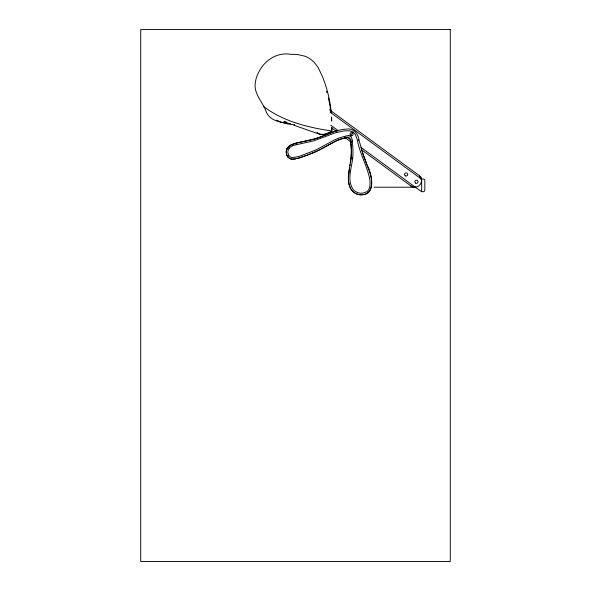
<?xml version="1.0" encoding="UTF-8"?>
<svg xmlns="http://www.w3.org/2000/svg" width="591" height="591" viewBox="0 0 591 591"><rect width="100%" height="100%" fill="white"/><g stroke="black" fill="none" stroke-linecap="round" stroke-linejoin="round"><path stroke-width="0.89" d="M316.791 132.864C320.492 135.605 325.464 134.32 329.246 132.443A27.282 27.282 0 0 0 331.758 131.039L331.854 127.361M348.431 177.507L349.517 168.184M350.832 160.176L351.379 150.823L350.662 140.71M351.039 144.544A76.121 76.121 0 0 1 351.12 157.989L349.82 165.672M350.463 162.798L350.729 161.018M350.16 164.579C348.55 172.299 346.939 180.898 350.485 188.33A12.559 12.559 0 0 0 354.474 192.762L355.383 193.331M350.145 135.937L353.034 132.34M287.396 156.187L288.74 155.359L287.883 152.707A6.531 6.531 0 0 1 288.674 149.087L289.184 148.297L287.928 147.344L287.285 148.319A8.097 8.097 0 0 0 286.31 152.825L286.642 154.561A7.262 7.262 0 0 0 287.389 156.194L288.105 157.162A5.917 5.917 0 0 0 290.735 158.905L293.853 159.252M321.43 148.925L335.163 141.367M320.448 149.457L308.258 154.835M292.449 145.829L295.249 144.965M307.667 155.101L296.963 158.602M336.102 130.862L323.742 135.834A94.686 94.686 0 0 1 308.731 140.503M364.152 194.55C372.204 193.028 372.493 183.262 370.978 176.886A41.34 41.34 0 0 0 370.254 173.85L361.559 149.774M351.091 157.982L352.657 158.129C351.682 168.391 346.525 180.595 353.462 189.829A9.271 9.271 0 0 0 354.548 190.841A11.48 11.48 0 0 0 362.239 193.235L366.789 191.809A6.678 6.678 0 0 0 367.476 191.248C370.572 188.108 370.239 183.188 369.767 179.162C367.092 165.835 359.889 153.867 357.437 140.422L358.959 140.008L363.258 154.997A91.088 91.088 0 0 0 364.388 158.152L366.871 164.372M298.071 142.653L291.555 144.596L287.92 147.344A8.052 8.052 0 0 0 286.369 153.431A7.432 7.432 0 0 0 288.105 157.169M357.437 140.422A43.845 43.845 0 0 0 357.193 139.498L355.368 134.497L353.233 132.007L349.842 130.862L344.235 130.84L335.392 132.798L313.799 140.872L295.766 144.839M358.966 140.008C358.286 133.544 353.167 127.745 346.2 129.133A34.729 34.729 0 0 0 341.975 129.525L333.974 131.616L315.52 138.715L294.761 143.458L290.1 145.283A8.606 8.606 0 0 0 288.755 146.383L287.078 148.747A8.488 8.488 0 0 0 286.317 151.495L286.798 155.034A7.498 7.498 0 0 0 287.906 156.911L290.055 158.676L292.205 159.26L299.282 158.019L315.402 152.005L337.114 140.473A43.52 43.52 0 0 1 341.768 138.782L346.112 137.681M288.74 155.359L290.211 156.918L292.301 157.634L298.669 156.556L315.779 150.04L334.476 139.941A57.829 57.829 0 0 1 344.59 136.41L345.934 136.026A9.5 9.5 0 0 1 348.69 135.664M299.164 142.416L307.933 140.643M294.54 159.149L295.744 158.913M344.583 136.358L344.981 137.888C347.9 136.248 351.253 137.829 350.751 141.441L352.325 141.256L352.17 140.163M362.734 194.786L359.838 194.771A11.798 11.798 0 0 1 356.351 193.818C350.847 191.403 348.372 185.123 348.424 179.413M420.194 178.017L421.656 179.043L423.237 179.043A1.581 1.581 0 0 1 424.818 180.624L424.818 190.117A1.581 1.581 0 0 1 423.237 191.698L421.656 191.698L414.971 187.015M374.029 187.214L415.31 187.214L360.924 147.351M414.616 187.229L414.646 187.229A3.974 2.371 -4.9 0 0 414.919 187.295L415 187.229A3.487 1.891 -4.3 0 0 415.31 187.288M290.565 123.541C281.848 122.544 270.744 121.561 266.497 112.489C263.202 102.339 253.458 94.072 255.305 82.747A30.732 30.732 0 0 1 257.706 74.252A29.557 29.557 0 0 1 258.681 72.279C264.569 60.238 277.12 52.008 290.72 54.313A9.5 9.5 0 0 0 291.067 54.313L295.145 54.387A48.824 48.824 0 0 1 297.864 54.586L304.926 56.211A26.011 26.011 0 0 1 310.061 58.856L313.437 61.545A24.201 24.201 0 0 1 314.434 62.557L318.268 67.751L322.479 76.66A134.445 134.445 0 0 1 329.024 98.062L329.394 99.975A129.939 129.939 0 0 1 331.049 110.753M414.321 187.214L410.959 185.988L361.478 149.715M331.765 131.039C307.867 127.368 283.266 121.502 263.712 106.557M348.69 135.738L349.695 135.967A2.874 2.874 0 0 1 350.448 136.41L350.714 136.647M287.034 122.47L284.286 121.583L286.413 122.374M316.569 133.167L293.476 125.085M283.968 121.414L286.199 122.3M356.129 193.656L357.104 194.055A13.815 13.815 0 0 0 360.229 194.779C376.149 195.813 372.308 174.138 367.174 165.281M276.78 120.136L280.821 122.182L286.48 123.645A60.422 60.422 0 0 0 293.291 124.694M329.305 109.638L419.182 175.512A6.671 6.671 0 0 1 419.942 184.843A6.671 6.671 0 0 1 410.619 185.744L410.671 185.773M330.184 112.238L421.317 179.043M330.79 125.262L338.141 130.648M346.961 137.112L350.633 139.808M331.285 127.582L336.9 131.704M344.627 137.363L351.645 142.512M317.293 132.687C320.75 135.856 325.892 134.689 329.63 132.702A24.962 24.962 0 0 0 331.632 131.571M419.551 175.852L420.91 177.832M295.899 143.177L296.283 144.706M331.071 110.96L331.167 111.928M350.751 141.441L351.069 144.544M331.255 112.881L331.211 112.401M331.581 117.003L331.773 120.978M421.656 179.043L421.656 191.698M294.444 124.324L294.444 124.775M419.381 176.066A4.063 1.345 55.8 0 1 419.544 176.236M421.22 177.773A3.989 2.645 79.2 0 1 421.619 178.962M415.303 187.133A3.487 1.729 -4.2 0 1 415.008 187.148M414.934 187.17A3.974 2.253 -4.5 0 1 414.683 187.17M420.689 178.231A3.989 1.965 76.9 0 1 420.962 179.139M419.337 175.305A4.063 1.81 60.9 0 1 419.558 175.483M331.81 128.025A121.074 121.074 0 0 1 331.721 131.571M326.468 91.287A121.074 121.074 0 0 1 326.867 92.61M328.308 97.929A121.074 121.074 0 0 1 330.908 112.061M331.44 117.365A121.074 121.074 0 0 1 331.669 120.919M335.134 141.293A56.758 56.758 0 0 1 344.996 137.939M289.147 148.267A7.631 7.631 0 0 1 292.464 145.866M352.266 141.264A81.654 81.654 0 0 1 352.731 158.137M350.906 136.528A7.343 7.343 0 0 1 352.096 140.17M450.276 29.55L140.724 29.55L140.724 561.45L450.276 561.45L450.276 29.55M405.315 175.837A1.581 1.581 0 0 0 407.687 174.471A1.581 1.581 0 0 0 405.315 173.097A1.581 1.581 0 0 0 405.315 175.837M415.665 183.107A1.581 1.581 0 0 0 418.051 181.755A1.581 1.581 0 0 0 415.687 180.366A1.581 1.581 0 0 0 415.665 183.107M350.677 135.435A1.581 1.581 0 0 0 353.167 134.283A1.581 1.581 0 0 0 350.921 132.702A1.581 1.581 0 0 0 350.677 135.435"/></g></svg>
